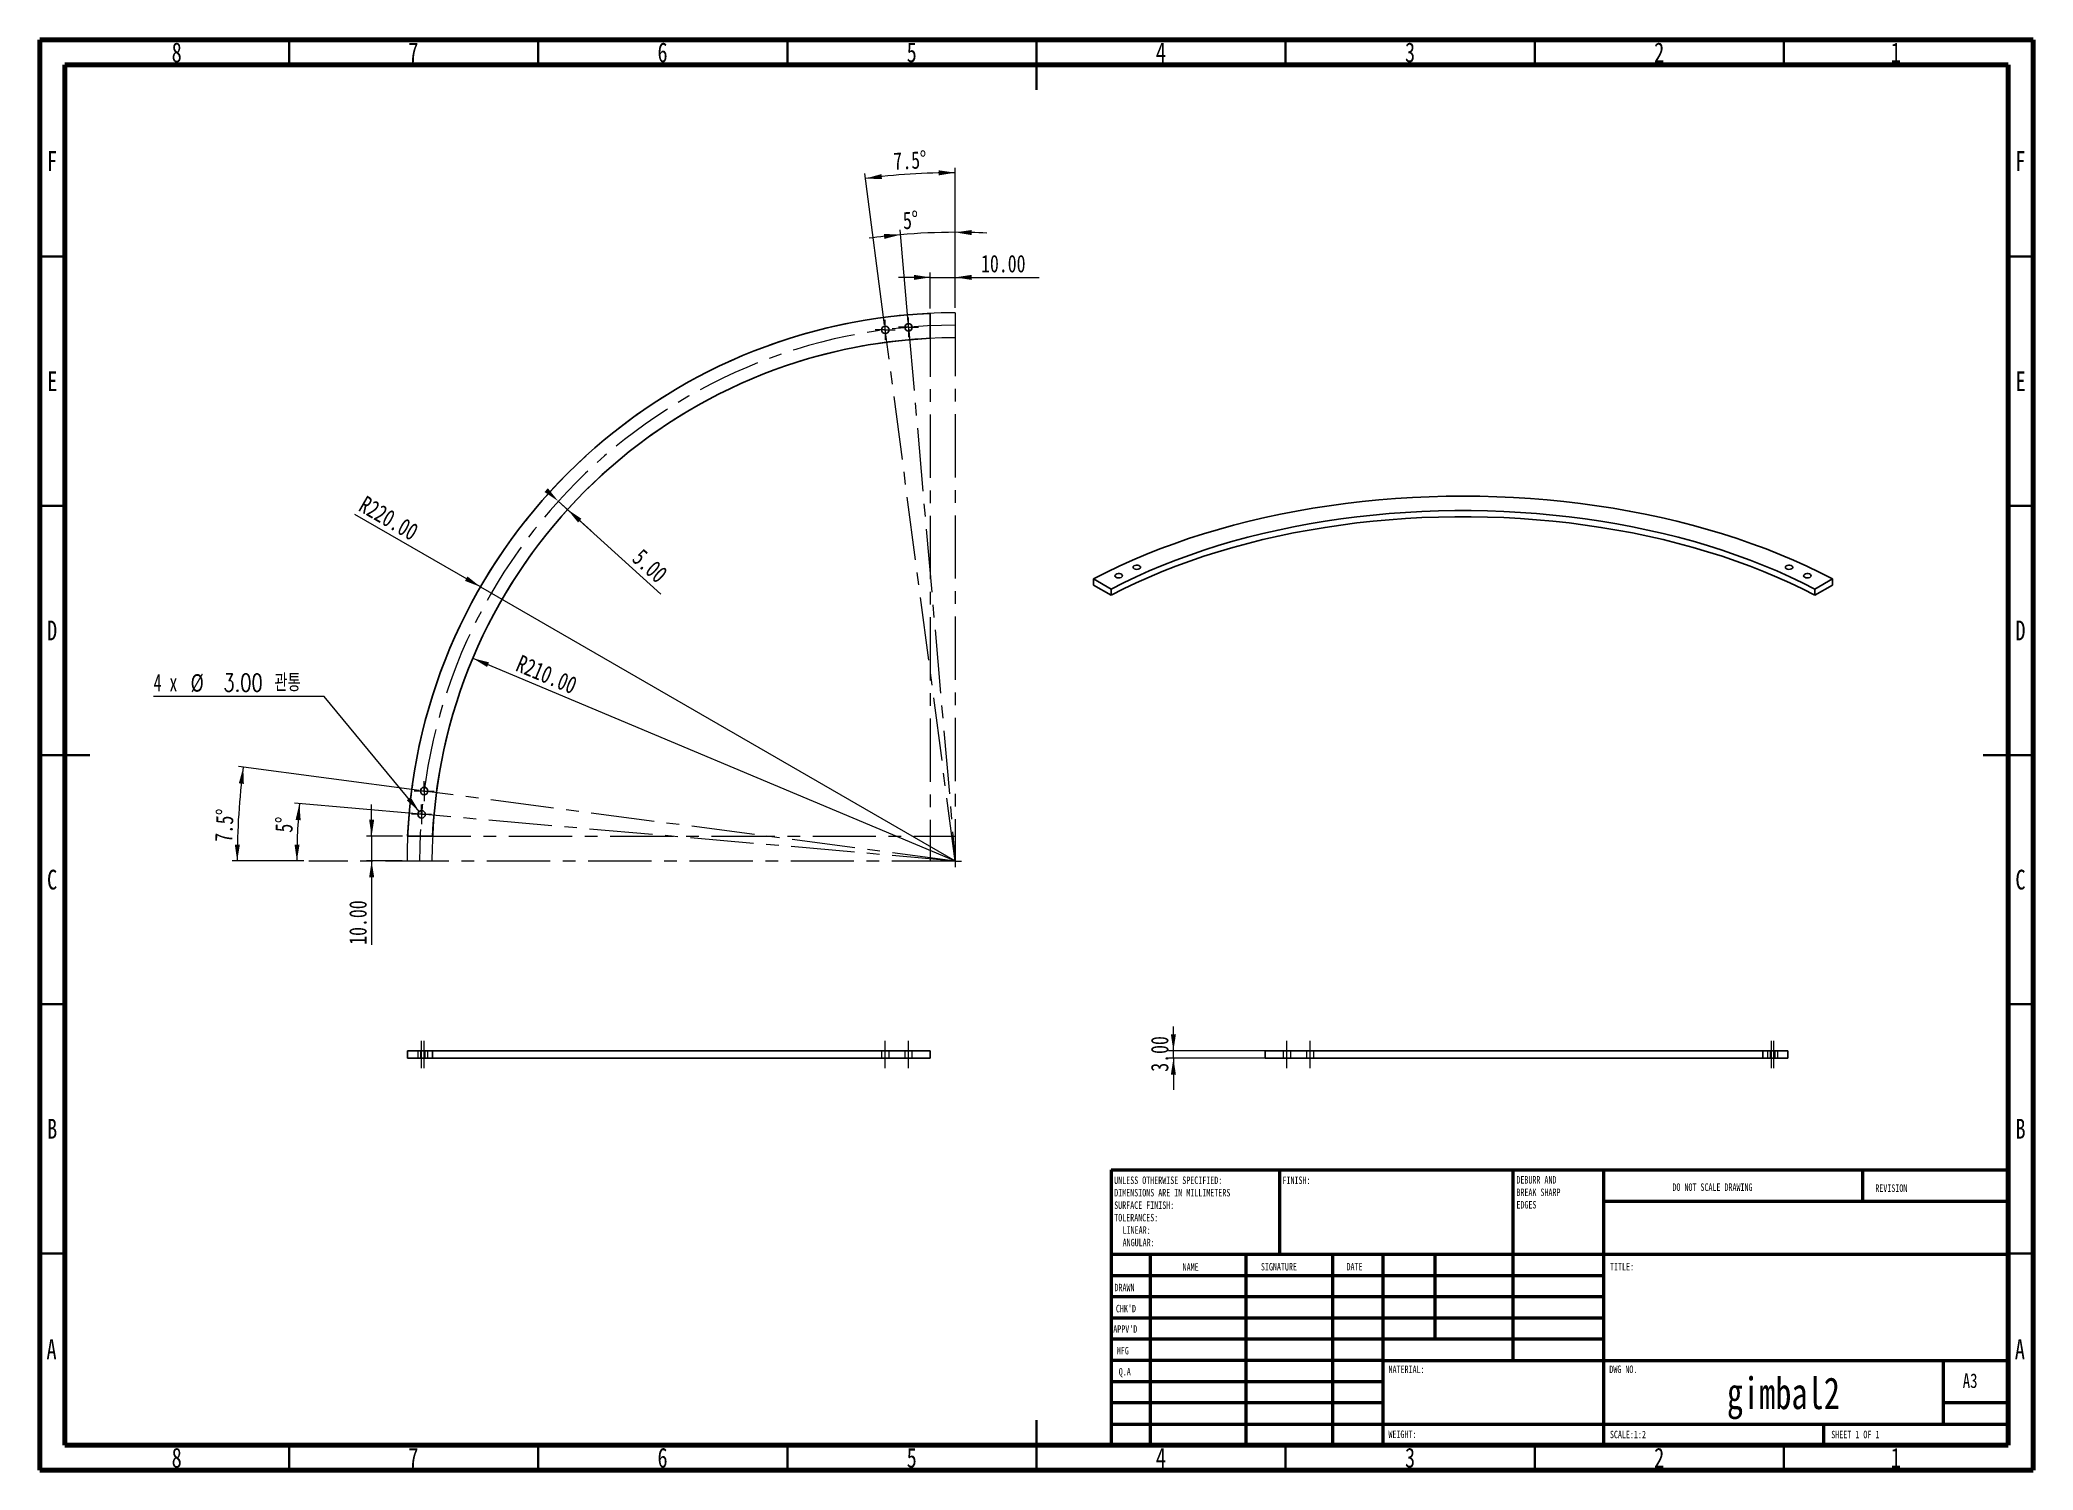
# Model space of a CAD drawing. Header units: millimetres. Extents: x 15 to 415, y 5 to 292.
import ezdxf

# ---------------------------------------------------------------- set-up
doc = ezdxf.new("R2010")
doc.units = ezdxf.units.MM
doc.linetypes.add('CENTERX2', pattern=[20.32, 12.7, -2.54, 2.54, -2.54])
doc.linetypes.add('HIDDEN', pattern=[1.905, 1.27, -0.635])
doc.styles.add('SLDTEXTSTYLE0', font='TXT', dxfattribs={"width": 0.75})
doc.styles.add('SLDTEXTSTYLE1', font='TXT', dxfattribs={"width": 0.686449})
doc.styles.add('SLDTEXTSTYLE2', font='TXT', dxfattribs={"width": 0.6875})
doc.styles.add('SLDTEXTSTYLE3', font='TXT', dxfattribs={"width": 0.666667})
doc.styles.add('SLDTEXTSTYLE4', font='TXT', dxfattribs={"width": 0.75, "bigfont": 'bigfont'})
doc.dimstyles.new('SLDDIMSTYLE0', dxfattribs={"dimtxt": 3.5, "dimasz": 3.302, "dimexe": 0, "dimexo": 0.0625, "dimgap": 0.875, "dimtad": 1, "dimlfac": 2, "dimrnd": 1e-09, "dimzin": 4, "dimdsep": 46, "dimtxsty": 'SLDTEXTSTYLE0', "dimsah": 1, "dimcen": 0.09, "dimadec": 0, "dimazin": 1, "dimtfac": 1, "dimtmove": 0, "dimatfit": 0, "dimfxl": 0, "dimfrac": 2, "dimtolj": 1, "dimtzin": 12, "dimarcsym": 0})
doc.dimstyles.new('SLDDIMSTYLE1', dxfattribs={"dimtxt": 3.5, "dimasz": 3.302, "dimexe": 0, "dimexo": 0.0625, "dimgap": 0.875, "dimtad": 1, "dimdec": 4, "dimlfac": 2, "dimzin": 12, "dimdsep": 46, "dimtxsty": 'SLDTEXTSTYLE0', "dimsah": 1, "dimcen": 0.09, "dimazin": 3, "dimtfac": 1, "dimtofl": 0, "dimtmove": 0, "dimatfit": 3, "dimfxl": 0, "dimfrac": 2, "dimtolj": 1, "dimtzin": 12, "dimarcsym": 0})
doc.dimstyles.new('SLDDIMSTYLE2', dxfattribs={"dimtxt": 3.5, "dimasz": 3.302, "dimexe": 0, "dimexo": 0.0625, "dimgap": 0.875, "dimtad": 1, "dimlfac": 2, "dimrnd": 1e-09, "dimzin": 4, "dimdsep": 46, "dimtxsty": 'SLDTEXTSTYLE0', "dimsah": 1, "dimcen": 0, "dimadec": 0, "dimazin": 1, "dimtfac": 1, "dimtofl": 0, "dimtmove": 0, "dimatfit": 3, "dimfxl": 0, "dimfrac": 2, "dimtolj": 1, "dimtzin": 12, "dimarcsym": 0})
doc.dimstyles.new('SLDDIMSTYLE3', dxfattribs={"dimtxt": 3.5, "dimasz": 3.302, "dimexe": 0, "dimexo": 0.0625, "dimgap": 0.875, "dimtad": 0, "dimtih": 1, "dimtoh": 1, "dimlfac": 2, "dimrnd": 1e-09, "dimzin": 4, "dimdsep": 46, "dimtxsty": 'SLDTEXTSTYLE0', "dimsah": 1, "dimcen": 0, "dimadec": 0, "dimazin": 1, "dimtfac": 1, "dimtofl": 0, "dimtmove": 0, "dimatfit": 3, "dimfxl": 0, "dimfrac": 2, "dimtolj": 1, "dimtzin": 12, "dimarcsym": 0})

# ---------------------------------------------------------------- blocks, each defined once
blk = doc.blocks.new('SW_NOTE_0')
at = {"color": 0, "linetype": 'Continuous', "lineweight": 0, "char_height": 1.5, "attachment_point": 1, "style": 'SLDTEXTSTYLE0'}
for s, insert in [('UNLESS OTHERWISE SPECIFIED:', (0, 1.93)), ('SURFACE FINISH:', (0, -3.07)), ('DIMENSIONS ARE IN MILLIMETERS', (0, -0.57)), ('TOLERANCES:', (0, -5.57)), ('ANGULAR:', (1.69, -10.57)), ('LINEAR:', (1.69, -8.07))]:
    blk.add_mtext(s, dxfattribs=dict(at, insert=insert))
blk = doc.blocks.new('SW_NOTE_0_1')
at = {"color": 0, "linetype": 'Continuous', "lineweight": 0, "char_height": 1.5, "attachment_point": 1, "style": 'SLDTEXTSTYLE0'}
for s, insert in [('DEBURR AND', (0, 1.93)), ('BREAK SHARP', (0, -0.57)), ('EDGES', (0, -3.07))]:
    blk.add_mtext(s, dxfattribs=dict(at, insert=insert))
blk = doc.blocks.new('_D')
at = {"color": 7, "linetype": 'Continuous', "lineweight": 0}
for p, q in [((242.47, 89.15), (242.47, 93.99)), ((307.69, 89.15), (241.47, 89.15)), ((242.47, 87.65), (242.47, 89.15)), ((307.69, 87.65), (241.47, 87.65)), ((242.47, 87.65), (242.47, 81.3))]:
    blk.add_line(p, q, dxfattribs=at)
at = {"color": 7, "linetype": 'Continuous', "lineweight": 18}
for points in [[(242.47, 89.15), (242.98, 92.45), (241.96, 92.45)], [(242.47, 87.65), (241.96, 84.34), (242.98, 84.34)]]:
    blk.add_solid(points, dxfattribs=at)
at = {"color": 7, "linetype": 'Continuous', "lineweight": 18, "insert": (237.96, 84.94), "char_height": 3.5, "attachment_point": 1, "rotation": 90, "style": 'SLDTEXTSTYLE0'}
blk.add_mtext('3.00', dxfattribs=at)
blk = doc.blocks.new('_D_1')
at = {"color": 7, "linetype": 'Continuous', "lineweight": 0}
for p, q in [((119.04, 199.43), (139.64, 180.75)), ((119.04, 199.43), (120.9, 197.75)), ((120.9, 197.75), (125.6, 193.49))]:
    blk.add_line(p, q, dxfattribs=at)
at = {"color": 7, "linetype": 'Continuous', "lineweight": 18}
for points in [[(119.04, 199.43), (116.94, 202.02), (116.26, 201.27)], [(120.9, 197.75), (123, 195.16), (123.68, 195.91)]]:
    blk.add_solid(points, dxfattribs=at)
at = {"color": 7, "linetype": 'Continuous', "lineweight": 18, "insert": (135.97, 190.18), "char_height": 3.5, "attachment_point": 1, "rotation": 317.8075, "style": 'SLDTEXTSTYLE0'}
blk.add_mtext('5.00', dxfattribs=at)
blk = doc.blocks.new('_D_2')
at = {"color": 7, "linetype": 'Continuous', "lineweight": 0}
for p, q in [((189.23, 235.32), (187.61, 253.89)), ((198.69, 238.23), (198.69, 254.38))]:
    blk.add_line(p, q, dxfattribs=at)
at = {"color": 7, "linetype": 'Continuous', "lineweight": 18}
for start, end in [(95, 97.8834), (90, 95), (87.1166, 90)]:
    blk.add_arc((198.69, 127.23), 126.15, start, end, dxfattribs=at)
for points in [[(187.7, 252.9), (184.36, 253.07), (184.46, 252.06)], [(198.69, 253.38), (201.98, 252.82), (202, 253.84)]]:
    blk.add_solid(points, dxfattribs=at)
at = {"color": 7, "linetype": 'Continuous', "lineweight": 18, "insert": (188.08, 257.48), "char_height": 3.5, "attachment_point": 1, "rotation": 3.6788, "style": 'SLDTEXTSTYLE0'}
blk.add_mtext('5°', dxfattribs=at)
blk = doc.blocks.new('_D_3')
at = {"color": 7, "linetype": 'Continuous', "lineweight": 0}
for p, q in [((184.53, 234.8), (180.53, 265.16)), ((198.69, 238.23), (198.69, 266.35))]:
    blk.add_line(p, q, dxfattribs=at)
at = {"color": 7, "linetype": 'Continuous', "lineweight": 18}
blk.add_arc((198.69, 127.23), 138.12, 90, 97.5, dxfattribs=at)
for points in [[(180.66, 264.17), (184, 264.06), (183.88, 265.07)], [(198.69, 265.35), (195.38, 265.82), (195.39, 264.81)]]:
    blk.add_solid(points, dxfattribs=at)
at = {"color": 7, "linetype": 'Continuous', "lineweight": 18, "insert": (186.17, 269.38), "char_height": 3.5, "attachment_point": 1, "rotation": 3.3594, "style": 'SLDTEXTSTYLE0'}
blk.add_mtext('7.5°', dxfattribs=at)
blk = doc.blocks.new('_D_4')
at = {"color": 7, "linetype": 'Continuous', "lineweight": 0}
for p, q in [((90.6, 136.69), (66.08, 138.83)), ((67.98, 127.23), (65.57, 127.23))]:
    blk.add_line(p, q, dxfattribs=at)
at = {"color": 7, "linetype": 'Continuous', "lineweight": 18}
blk.add_arc((198.69, 127.23), 132.12, 175, 180, dxfattribs=at)
for points in [[(67.08, 138.74), (66.32, 135.49), (67.34, 135.41)], [(66.57, 127.23), (67.12, 130.52), (66.11, 130.54)]]:
    blk.add_solid(points, dxfattribs=at)
at = {"color": 7, "linetype": 'Continuous', "lineweight": 18, "insert": (62.17, 133.07), "char_height": 3.5, "attachment_point": 1, "rotation": 86.6174, "style": 'SLDTEXTSTYLE0'}
blk.add_mtext('5°', dxfattribs=at)
blk = doc.blocks.new('_D_5')
at = {"color": 7, "linetype": 'Continuous', "lineweight": 0}
for p, q in [((91.12, 141.39), (54.83, 146.17)), ((67.98, 127.23), (53.59, 127.23))]:
    blk.add_line(p, q, dxfattribs=at)
at = {"color": 7, "linetype": 'Continuous', "lineweight": 18}
blk.add_arc((198.69, 127.23), 144.1, 172.5, 180, dxfattribs=at)
for points in [[(55.82, 146.04), (54.93, 142.82), (55.94, 142.7)], [(54.59, 127.23), (55.14, 130.53), (54.12, 130.54)]]:
    blk.add_solid(points, dxfattribs=at)
at = {"color": 7, "linetype": 'Continuous', "lineweight": 18, "insert": (50.07, 131.11), "char_height": 3.5, "attachment_point": 1, "rotation": 86.8989, "style": 'SLDTEXTSTYLE0'}
blk.add_mtext('7.5°', dxfattribs=at)
blk = doc.blocks.new('_D_6')
at = {"color": 7, "linetype": 'Continuous', "lineweight": 0}
blk.add_line((101.89, 167.91), (198.69, 127.23), dxfattribs=at)
at = {"color": 7, "linetype": 'Continuous', "lineweight": 18}
blk.add_solid([(101.89, 167.91), (104.74, 166.16), (105.13, 167.1)], dxfattribs=at)
at = {"color": 7, "linetype": 'Continuous', "lineweight": 18, "insert": (111.62, 168.71), "char_height": 3.5, "attachment_point": 1, "rotation": 337.2042, "style": 'SLDTEXTSTYLE0'}
blk.add_mtext('R210.00', dxfattribs=at)
blk = doc.blocks.new('_D_7')
at = {"color": 7, "linetype": 'Continuous', "lineweight": 0}
for q in [(78.23, 196.78), (198.69, 127.23)]:
    blk.add_line((103.43, 182.23), q, dxfattribs=at)
at = {"color": 7, "linetype": 'Continuous', "lineweight": 18}
blk.add_solid([(103.43, 182.23), (100.82, 184.32), (100.31, 183.44)], dxfattribs=at)
at = {"color": 7, "linetype": 'Continuous', "lineweight": 18, "insert": (80.48, 200.68), "char_height": 3.5, "attachment_point": 1, "rotation": 330, "style": 'SLDTEXTSTYLE0'}
blk.add_mtext('R220.00', dxfattribs=at)
blk = doc.blocks.new('_D_8')
at = {"color": 7, "linetype": 'Continuous', "lineweight": 0}
for p, q in [((193.69, 244.34), (187.34, 244.34)), ((193.69, 238.12), (193.69, 245.34)), ((193.69, 244.34), (198.69, 244.34)), ((198.69, 238.23), (198.69, 245.34)), ((198.69, 244.34), (215.51, 244.34))]:
    blk.add_line(p, q, dxfattribs=at)
at = {"color": 7, "linetype": 'Continuous', "lineweight": 18}
for points in [[(193.69, 244.34), (190.39, 244.85), (190.39, 243.83)], [(198.69, 244.34), (201.99, 243.83), (201.99, 244.85)]]:
    blk.add_solid(points, dxfattribs=at)
at = {"color": 7, "linetype": 'Continuous', "lineweight": 18, "insert": (203.87, 248.85), "char_height": 3.5, "attachment_point": 1, "style": 'SLDTEXTSTYLE0'}
blk.add_mtext('10.00', dxfattribs=at)
blk = doc.blocks.new('_D_9')
at = {"color": 7, "linetype": 'Continuous', "lineweight": 0}
for p, q in [((81.58, 132.23), (81.58, 138.58)), ((87.8, 132.23), (80.58, 132.23)), ((81.58, 132.23), (81.58, 127.23)), ((87.69, 127.23), (80.58, 127.23)), ((81.58, 127.23), (81.58, 110.41))]:
    blk.add_line(p, q, dxfattribs=at)
at = {"color": 7, "linetype": 'Continuous', "lineweight": 18}
for points in [[(81.58, 132.23), (82.09, 135.53), (81.07, 135.53)], [(81.58, 127.23), (81.07, 123.93), (82.09, 123.93)]]:
    blk.add_solid(points, dxfattribs=at)
at = {"color": 7, "linetype": 'Continuous', "lineweight": 18, "insert": (77.07, 110.41), "char_height": 3.5, "attachment_point": 1, "rotation": 90, "style": 'SLDTEXTSTYLE0'}
blk.add_mtext('10.00', dxfattribs=at)
blk = doc.blocks.new('_D_10')
at = {"color": 7, "linetype": 'Continuous', "lineweight": 0}
for p, q in [((72.07, 160.21), (37.83, 160.21)), ((91.12, 137.18), (72.07, 160.21))]:
    blk.add_line(p, q, dxfattribs=at)
at = {"color": 7, "linetype": 'Continuous', "lineweight": 18}
blk.add_solid([(91.12, 137.18), (89.41, 140.04), (88.62, 139.4)], dxfattribs=at)
at = {"color": 7, "linetype": 'Continuous', "lineweight": 18, "char_height": 3.5, "attachment_point": 1}
for s, insert, style in [('4 x', (37.83, 164.77), 'SLDTEXTSTYLE3'), ('%%c', (45.24, 164.72), 'SLDTEXTSTYLE0'), ('3.00 관통', (51.83, 164.77), 'SLDTEXTSTYLE4')]:
    blk.add_mtext(s, dxfattribs=dict(at, insert=insert, style=style))
blk = doc.blocks.new('SW_CENTERMARKSYMBOL_0')
at = {"color": 0, "linetype": 'Continuous', "lineweight": 18}
for p, q in [((-1.25, 0), (-2, 0)), ((0, 0), (-1.25, 0)), ((0, 1.25), (0, 2)), ((0, 0), (0, 1.25)), ((0, 0), (0, -1.25)), ((0, 0), (1.25, 0)), ((1.25, 0), (2, 0)), ((0, -1.25), (0, -2))]:
    blk.add_line(p, q, dxfattribs=at)
blk = doc.blocks.new('SW_CENTERMARKSYMBOL_1')
at = {"color": 0, "linetype": 'Continuous', "lineweight": 18}
for p, q in [((-1.25, 0), (-2, 0)), ((0, 0), (-1.25, 0)), ((0, 1.25), (0, 2)), ((0, 0), (0, 1.25)), ((0, 0), (0, -1.25)), ((0, 0), (1.25, 0)), ((1.25, 0), (2, 0)), ((0, -1.25), (0, -2))]:
    blk.add_line(p, q, dxfattribs=at)
blk = doc.blocks.new('SW_CENTERMARKSYMBOL_2')
at = {"color": 0, "linetype": 'Continuous', "lineweight": 18}
for p, q in [((-1.25, 0), (-2, 0)), ((0, 0), (-1.25, 0)), ((0, 1.25), (0, 2)), ((0, 0), (0, 1.25)), ((0, 0), (0, -1.25)), ((0, 0), (1.25, 0)), ((1.25, 0), (2, 0)), ((0, -1.25), (0, -2))]:
    blk.add_line(p, q, dxfattribs=at)
blk = doc.blocks.new('SW_CENTERMARKSYMBOL_3')
at = {"color": 0, "linetype": 'Continuous', "lineweight": 18}
for p, q in [((-1.25, 0), (-2, 0)), ((0, 0), (-1.25, 0)), ((0, 1.25), (0, 2)), ((0, 0), (0, 1.25)), ((0, 0), (0, -1.25)), ((0, 0), (1.25, 0)), ((1.25, 0), (2, 0)), ((0, -1.25), (0, -2))]:
    blk.add_line(p, q, dxfattribs=at)
blk = doc.blocks.new('SW_CENTERMARKSYMBOL_4')
at = {"color": 0, "linetype": 'Continuous', "lineweight": 18}
for p, q in [((-1.25, 0), (-2, 0)), ((0, 0), (-1.25, 0)), ((0, 1.25), (0, 2)), ((0, 0), (0, 1.25)), ((0, 0), (0, -1.25)), ((0, 0), (1.25, 0)), ((1.25, 0), (2, 0)), ((0, -1.25), (0, -2))]:
    blk.add_line(p, q, dxfattribs=at)
blk = doc.blocks.new('SW_CENTERMARKSYMBOL_5')
at = {"color": 0, "linetype": 'Continuous', "lineweight": 18}
for p, q in [((-1.25, 0), (-2, 0)), ((0, 0), (-1.25, 0)), ((0, 1.25), (0, 2)), ((0, 0), (0, 1.25)), ((0, 0), (0, -1.25)), ((0, 0), (1.25, 0)), ((1.25, 0), (2, 0)), ((0, -1.25), (0, -2))]:
    blk.add_line(p, q, dxfattribs=at)
blk = doc.blocks.new('SW_CENTERMARKSYMBOL_6')
at = {"color": 0, "linetype": 'Continuous', "lineweight": 18}
for p, q in [((-1.25, 0), (-2, 0)), ((0, 0), (-1.25, 0)), ((0, 1.25), (0, 2)), ((0, 0), (0, 1.25)), ((0, 0), (0, -1.25)), ((0, 0), (1.25, 0)), ((1.25, 0), (2, 0)), ((0, -1.25), (0, -2))]:
    blk.add_line(p, q, dxfattribs=at)
blk = doc.blocks.new('SW_CENTERMARKSYMBOL_7')
at = {"color": 0, "linetype": 'Continuous', "lineweight": 18}
for p, q in [((-1.25, 0), (-2, 0)), ((0, 0), (-1.25, 0)), ((0, 1.25), (0, 2)), ((0, 0), (0, 1.25)), ((0, 0), (0, -1.25)), ((0, 0), (1.25, 0)), ((1.25, 0), (2, 0)), ((0, -1.25), (0, -2))]:
    blk.add_line(p, q, dxfattribs=at)
blk = doc.blocks.new('SW_CENTERMARKSYMBOL_8')
at = {"color": 0, "linetype": 'Continuous', "lineweight": 18}
for q in [(-1.25, 0), (0, 1.25), (0, -1.25), (1.25, 0)]:
    blk.add_line((0, 0), q, dxfattribs=at)

msp = doc.modelspace()

# ---------------------------------------------------------------- linework, layer by layer
at = {"color": 7, "linetype": 'Continuous', "lineweight": 70}
for p, q in [((15, 5), (15, 292)), ((15, 292), (415, 292)), ((415, 292), (415, 5)), ((20, 10), (20, 287)), ((20, 287), (410, 287)), ((410, 287), (410, 10)), ((410, 10), (20, 10)), ((415, 5), (15, 5))]:
    msp.add_line(p, q, dxfattribs=at)
at = {"color": 7, "linetype": 'Continuous', "lineweight": 35}
for p, q in [((65, 287), (65, 292)), ((115, 287), (115, 292)), ((165, 287), (165, 292)), ((215, 292), (215, 282)), ((215, 287), (215, 292)), ((265, 287), (265, 292)), ((315, 287), (315, 292)), ((365, 287), (365, 292)), ((20, 248.5), (15, 248.5)), ((410, 248.5), (415, 248.5)), ((20, 198.5), (15, 198.5)), ((410, 198.5), (415, 198.5)), ((15, 148.5), (25, 148.5)), ((20, 148.5), (15, 148.5)), ((415, 148.5), (405, 148.5)), ((410, 148.5), (415, 148.5)), ((20, 98.5), (15, 98.5)), ((410, 98.5), (415, 98.5)), ((20, 48.5), (15, 48.5)), ((410, 48.5), (415, 48.5)), ((215, 5), (215, 15)), ((65, 10), (65, 5)), ((115, 10), (115, 5)), ((165, 10), (165, 5)), ((215, 10), (215, 5)), ((265, 10), (265, 5)), ((315, 10), (315, 5)), ((365, 10), (365, 5))]:
    msp.add_line(p, q, dxfattribs=at)
at = {"color": 7, "linetype": 'Continuous', "lineweight": 25}
for p, q in [((193.689372, 232.110359), (193.689372, 237.115779)), ((226.417223, 183.831443), (229.95659, 181.78821)), ((226.417223, 183.831443), (226.417223, 182.606632)), ((226.417223, 182.606632), (229.95659, 180.563399)), ((229.95659, 181.78821), (229.95659, 180.563399)), ((371.209492, 181.78821), (374.748858, 183.831443)), ((371.209492, 180.563399), (374.748858, 182.606632)), ((371.209492, 181.78821), (371.209492, 180.563399)), ((374.748858, 183.831443), (374.748858, 182.606632)), ((88.803067, 132.229474), (93.808487, 132.229474)), ((88.803067, 89.14616), (93.808487, 89.14616)), ((88.803067, 89.14616), (88.803067, 87.64616)), ((93.808487, 89.14616), (93.808487, 87.64616)), ((93.808487, 89.14616), (193.689372, 89.14616)), ((193.689372, 89.14616), (193.689372, 87.64616)), ((260.896193, 89.14616), (260.896193, 87.64616)), ((260.896193, 89.14616), (360.777078, 89.14616)), ((360.777078, 89.14616), (360.777078, 87.64616)), ((360.777078, 89.14616), (365.782498, 89.14616)), ((365.782498, 89.14616), (365.782498, 87.64616)), ((88.803067, 87.64616), (93.808487, 87.64616)), ((93.808487, 87.64616), (193.689372, 87.64616)), ((260.896193, 87.64616), (360.777078, 87.64616)), ((360.777078, 87.64616), (365.782498, 87.64616))]:
    msp.add_line(p, q, dxfattribs=at)
at = {"color": 7, "linetype": 'CENTERX2', "lineweight": 18}
for p, q in [((193.689372, 237.115779), (193.689372, 127.229474)), ((198.689372, 237.229474), (198.689372, 127.229474)), ((198.689372, 127.229474), (184.657806, 233.809797)), ((189.320129, 234.320404), (198.689372, 127.229474)), ((198.689372, 127.229474), (92.109049, 141.26104)), ((198.689372, 127.229474), (91.598442, 136.598717)), ((88.803067, 132.229474), (198.689372, 132.229474)), ((198.689372, 127.229474), (68.975632, 127.229474)), ((91.598442, 85.64616), (91.598442, 91.14616)), ((92.109049, 85.64616), (92.109049, 91.14616)), ((184.657806, 85.64616), (184.657806, 91.14616)), ((189.320129, 85.64616), (189.320129, 91.14616)), ((265.265436, 85.64616), (265.265436, 91.14616)), ((269.927759, 85.64616), (269.927759, 91.14616)), ((362.476516, 85.64616), (362.476516, 91.14616)), ((362.987123, 85.64616), (362.987123, 91.14616))]:
    msp.add_line(p, q, dxfattribs=at)
at = {"color": 7, "linetype": 'HIDDEN', "lineweight": 18}
for p, q in [((90.848442, 89.14616), (90.848442, 87.64616)), ((91.359049, 89.14616), (91.359049, 87.64616)), ((92.348442, 87.64616), (92.348442, 89.14616)), ((92.859049, 87.64616), (92.859049, 89.14616)), ((183.907806, 89.14616), (183.907806, 87.64616)), ((185.407806, 87.64616), (185.407806, 89.14616)), ((188.570129, 89.14616), (188.570129, 87.64616)), ((190.070129, 87.64616), (190.070129, 89.14616)), ((264.515436, 89.14616), (264.515436, 87.64616)), ((266.015436, 87.64616), (266.015436, 89.14616)), ((269.177759, 89.14616), (269.177759, 87.64616)), ((270.677759, 87.64616), (270.677759, 89.14616)), ((361.726516, 89.14616), (361.726516, 87.64616)), ((362.237123, 89.14616), (362.237123, 87.64616)), ((363.226516, 87.64616), (363.226516, 89.14616)), ((363.737123, 87.64616), (363.737123, 89.14616))]:
    msp.add_line(p, q, dxfattribs=at)
at = {"color": 7, "linetype": 'Continuous', "lineweight": 50}
for p, q in [((230, 65.25), (410, 65.25)), ((230, 65.25), (230, 10)), ((263.8, 48.25), (263.8, 65.25)), ((310.6, 65.25), (310.6, 27)), ((328.8, 65.25), (328.8, 10)), ((380.8, 58.875), (380.8, 65.25)), ((410, 58.875), (328.8, 58.875)), ((410, 48.25), (230, 48.25)), ((237.8, 48.25), (237.8, 10)), ((256.990952, 48.25), (256.990952, 10)), ((274.398926, 48.25), (274.398926, 10)), ((284.6, 10), (284.6, 48.25)), ((295, 31.25), (295, 48.25)), ((328.8, 44), (230, 44)), ((328.8, 39.75), (230, 39.75)), ((328.8, 35.5), (230, 35.5)), ((328.8, 31.25), (230, 31.25)), ((284.6, 27), (230, 27)), ((284.6, 27), (410, 27)), ((397, 14.25), (397, 27)), ((284.6, 22.749928), (230, 22.749928)), ((284.6, 18.5), (230, 18.5)), ((410, 18.5), (397, 18.5)), ((230, 14.25), (410, 14.25)), ((373, 10), (373, 14.25))]:
    msp.add_line(p, q, dxfattribs=at)
at = {"color": 7, "linetype": 'Continuous', "lineweight": 25, "flags": 128}
for points in [[(374.748858, 183.831443), (372.20945, 185.128949), (369.601965, 186.380649), (366.928883, 187.585353), (364.192744, 188.741917), (361.396147, 189.849242), (358.541752, 190.906274), (355.63227, 191.91201), (352.670469, 192.865493), (349.659161, 193.765817), (346.60121, 194.612127), (343.499521, 195.403618), (340.357044, 196.139538), (337.176763, 196.819187), (333.961703, 197.44192), (330.714919, 198.007144), (327.439496, 198.514322), (324.138548, 198.962973), (320.815212, 199.35267), (317.472646, 199.683042), (314.114029, 199.953776), (310.74255, 200.164614), (307.361416, 200.315356), (303.97384, 200.405859), (300.583041, 200.436036), (297.192241, 200.405859), (293.804665, 200.315356), (290.423531, 200.164614), (287.052053, 199.953776), (283.693435, 199.683042), (280.350869, 199.35267), (277.027533, 198.962973), (273.726585, 198.514322), (270.451163, 198.007144), (267.204378, 197.44192), (263.989318, 196.819187), (260.809038, 196.139538), (257.66656, 195.403618), (254.564872, 194.612127), (251.50692, 193.765817), (248.495613, 192.865493), (245.533811, 191.91201), (242.62433, 190.906274), (239.769934, 189.849242), (236.973338, 188.741917), (234.237198, 187.585353), (231.564116, 186.380649), (228.956631, 185.128949), (226.417223, 183.831443)], [(229.95659, 181.78821), (232.430233, 183.045891), (234.971042, 184.258129), (237.576512, 185.423728), (240.244075, 186.541541), (242.971103, 187.610466), (245.754908, 188.629449), (248.592747, 189.597486), (251.481822, 190.513624), (254.419287, 191.376958), (257.402247, 192.186639), (260.427761, 192.941869), (263.492849, 193.641902), (266.59449, 194.28605), (269.729627, 194.873678), (272.89517, 195.404206), (276.087999, 195.877111), (279.304969, 196.291928), (282.542908, 196.648247), (285.798626, 196.945718), (289.068915, 197.184047), (292.35055, 197.363), (295.640299, 197.4824), (298.934919, 197.54213), (302.231163, 197.54213), (305.525782, 197.4824), (308.815531, 197.363), (312.097167, 197.184047), (315.367455, 196.945718), (318.623173, 196.648247), (321.861112, 196.291928), (325.078082, 195.877111), (328.270912, 195.404206), (331.436455, 194.873678), (334.571591, 194.28605), (337.673232, 193.641902), (340.73832, 192.941869), (343.763835, 192.186639), (346.746794, 191.376958), (349.684259, 190.513624), (352.573335, 189.597486), (355.411173, 188.629449), (358.194978, 187.610466), (360.922006, 186.541541), (363.589569, 185.423728), (366.195039, 184.258129), (368.735848, 183.045891), (371.209492, 181.78821)], [(229.95659, 180.563399), (232.430233, 181.82108), (234.971042, 183.033317), (237.576512, 184.198917), (240.244075, 185.31673), (242.971103, 186.385655), (245.754908, 187.404638), (248.592747, 188.372675), (251.481822, 189.288813), (254.419287, 190.152147), (257.402247, 190.961828), (260.427761, 191.717058), (263.492849, 192.417091), (266.59449, 193.061239), (269.729627, 193.648867), (272.89517, 194.179394), (276.087999, 194.6523), (279.304969, 195.067116), (282.542908, 195.423436), (285.798626, 195.720907), (289.068915, 195.959236), (292.35055, 196.138189), (295.640299, 196.257589), (298.934919, 196.317318), (302.231163, 196.317318), (305.525782, 196.257589), (308.815531, 196.138189), (312.097167, 195.959236), (315.367455, 195.720907), (318.623173, 195.423436), (321.861112, 195.067116), (325.078082, 194.6523), (328.270912, 194.179394), (331.436455, 193.648867), (334.571591, 193.061239), (337.673232, 192.417091), (340.73832, 191.717058), (343.763835, 190.961828), (346.746794, 190.152147), (349.684259, 189.288813), (352.573335, 188.372675), (355.411173, 187.404638), (358.194978, 186.385655), (360.922006, 185.31673), (363.589569, 184.198917), (366.195039, 183.033317), (368.735848, 181.82108), (371.209492, 180.563399)], [(230.953042, 184.167749), (231.180432, 184.077828), (231.448735, 184.041398), (231.721716, 184.063381), (231.962508, 184.140807), (232.138589, 184.263219), (232.22618, 184.414085), (232.213451, 184.57303), (232.102121, 184.718587), (231.907225, 184.831098), (231.655085, 184.895367), (231.379755, 184.902716), (231.118419, 184.852151), (230.906372, 184.750501), (230.772252, 184.611495), (230.734173, 184.453906), (230.797277, 184.299018), (230.953042, 184.167749)], [(234.610857, 185.862496), (234.838246, 185.772575), (235.106549, 185.736146), (235.379531, 185.758128), (235.620322, 185.835554), (235.796404, 185.957966), (235.883995, 186.108832), (235.871266, 186.267777), (235.759935, 186.413334), (235.565039, 186.525845), (235.3129, 186.590115), (235.03757, 186.597463), (234.776234, 186.546898), (234.564187, 186.445248), (234.430067, 186.306242), (234.391987, 186.148654), (234.455092, 185.993765), (234.610857, 185.862496)], [(365.494564, 185.862496), (365.721953, 185.772575), (365.990257, 185.736146), (366.263238, 185.758128), (366.504029, 185.835554), (366.680111, 185.957966), (366.767702, 186.108832), (366.754973, 186.267777), (366.643642, 186.413334), (366.448747, 186.525845), (366.196607, 186.590115), (365.921277, 186.597463), (365.659941, 186.546898), (365.447894, 186.445248), (365.313774, 186.306242), (365.275695, 186.148654), (365.338799, 185.993765), (365.494564, 185.862496)], [(369.152379, 184.167749), (369.379768, 184.077828), (369.648071, 184.041398), (369.921052, 184.063381), (370.161844, 184.140807), (370.337925, 184.263219), (370.425516, 184.414085), (370.412787, 184.57303), (370.301457, 184.718587), (370.106561, 184.831098), (369.854422, 184.895367), (369.579091, 184.902716), (369.317755, 184.852151), (369.105708, 184.750501), (368.971588, 184.611495), (368.933509, 184.453906), (368.996613, 184.299018), (369.152379, 184.167749)]]:
    msp.add_lwpolyline(points, dxfattribs=at)
at = {"color": 7, "linetype": 'Continuous', "lineweight": 25}
for centre in [(184.657806, 233.809797), (189.320129, 234.320404), (92.109049, 141.26104), (91.598442, 136.598717)]:
    msp.add_circle(centre, 0.75, dxfattribs=at)
at = {"color": 7, "linetype": 'CENTERX2', "lineweight": 18}
for radius in [110, 107.5]:
    msp.add_arc((198.689372, 127.229474), radius, 90, 180, dxfattribs=at)
at = {"color": 7, "linetype": 'Continuous', "lineweight": 25}
for radius, start, end in [(110, 92.60525127, 177.39474873), (105, 92.72940264, 177.27059736)]:
    msp.add_arc((198.689372, 127.229474), radius, start, end, dxfattribs=at)
at = {"color": 7, "linetype": 'Continuous', "lineweight": 18}
msp.add_arc((198.689372, 127.229474), 105, 90, 180, dxfattribs=at)

# ---------------------------------------------------------------- block references
at = {"color": 7, "linetype": 'Continuous', "lineweight": 0}
for name, p in [('SW_CENTERMARKSYMBOL_0', (189.320129, 234.320404)), ('SW_CENTERMARKSYMBOL_4', (189.320129, 234.320404)), ('SW_CENTERMARKSYMBOL_1', (184.657806, 233.809797)), ('SW_CENTERMARKSYMBOL_5', (184.657806, 233.809797)), ('SW_CENTERMARKSYMBOL_2', (92.109049, 141.26104)), ('SW_CENTERMARKSYMBOL_6', (92.109049, 141.26104)), ('SW_CENTERMARKSYMBOL_3', (91.598442, 136.598717)), ('SW_CENTERMARKSYMBOL_7', (91.598442, 136.598717)), ('SW_CENTERMARKSYMBOL_8', (198.689372, 127.229474)), ('SW_NOTE_0_1', (311.309216, 62.06949)), ('SW_NOTE_0', (230.593669, 61.98737))]:
    msp.add_blockref(name, p, dxfattribs=at)

# ---------------------------------------------------------------- texts
for s, insert, char_height, attachment_point, style in [('8', (42.460037, 291.478527), 3.96875, 2, 'SLDTEXTSTYLE0'), ('7', (89.960037, 291.478527), 3.96875, 2, 'SLDTEXTSTYLE0'), ('6', (139.960037, 291.478527), 3.96875, 2, 'SLDTEXTSTYLE0'), ('5', (189.960037, 291.478527), 3.96875, 2, 'SLDTEXTSTYLE0'), ('4', (239.960037, 291.478527), 3.96875, 2, 'SLDTEXTSTYLE0'), ('3', (289.960037, 291.478527), 3.96875, 2, 'SLDTEXTSTYLE0'), ('2', (339.960037, 291.478527), 3.96875, 2, 'SLDTEXTSTYLE0'), ('1', (387.460037, 291.478527), 3.96875, 2, 'SLDTEXTSTYLE0'), ('F', (17.45774, 269.670115), 3.96875, 2, 'SLDTEXTSTYLE0'), ('F', (412.45774, 269.670115), 3.96875, 2, 'SLDTEXTSTYLE0'), ('E', (17.507809, 225.478527), 3.96875, 2, 'SLDTEXTSTYLE0'), ('E', (412.507809, 225.478527), 3.96875, 2, 'SLDTEXTSTYLE0'), ('D', (17.452687, 175.478527), 3.96875, 2, 'SLDTEXTSTYLE0'), ('D', (412.452687, 175.478527), 3.96875, 2, 'SLDTEXTSTYLE0'), ('C', (17.458659, 125.478527), 3.96875, 2, 'SLDTEXTSTYLE0'), ('C', (412.458659, 125.478527), 3.96875, 2, 'SLDTEXTSTYLE0'), ('B', (17.470602, 75.478527), 3.96875, 2, 'SLDTEXTSTYLE0'), ('B', (412.470602, 75.478527), 3.96875, 2, 'SLDTEXTSTYLE0'), ('FINISH:', (264.371292, 63.919272), 1.5, 1, 'SLDTEXTSTYLE0'), ('DO NOT SCALE DRAWING', (342.614641, 62.532994), 1.5, 1, 'SLDTEXTSTYLE0'), ('REVISION', (383.327582, 62.334909), 1.5, 1, 'SLDTEXTSTYLE0'), ('NAME', (244.322239, 46.501483), 1.5, 1, 'SLDTEXTSTYLE0'), ('SIGNATURE', (260.033588, 46.561756), 1.5, 1, 'SLDTEXTSTYLE0'), ('DATE', (277.214702, 46.576179), 1.5, 1, 'SLDTEXTSTYLE0'), ('TITLE:', (330.090161, 46.576179), 1.5, 1, 'SLDTEXTSTYLE0'), ('DRAWN', (230.643363, 42.384781), 1.5, 1, 'SLDTEXTSTYLE1'), ("CHK'D", (230.939222, 38.161853), 1.5, 1, 'SLDTEXTSTYLE0'), ("APPV'D", (230.401722, 34.065867), 1.5, 1, 'SLDTEXTSTYLE0'), ('A', (17.339688, 31.228527), 3.96875, 2, 'SLDTEXTSTYLE0'), ('MFG', (231.124011, 29.715784), 1.5, 1, 'SLDTEXTSTYLE0'), ('A', (412.339688, 31.228527), 3.96875, 2, 'SLDTEXTSTYLE0'), ('Q.A', (231.509037, 25.504662), 1.5, 1, 'SLDTEXTSTYLE0'), ('MATERIAL:', (285.645862, 25.986056), 1.5, 1, 'SLDTEXTSTYLE0'), ('DWG NO.', (329.953002, 25.986056), 1.5, 1, 'SLDTEXTSTYLE0'), ('A3', (400.871156, 24.406389), 2.9104167, 1, 'SLDTEXTSTYLE0'), ('gimbal2', (364.880779, 23.606911), 6.35, 2, 'SLDTEXTSTYLE0'), ('WEIGHT:', (285.617811, 12.949312), 1.4986, 1, 'SLDTEXTSTYLE0'), ('SCALE:1:2', (330.073966, 12.900087), 1.5, 1, 'SLDTEXTSTYLE0'), ('SHEET 1 OF 1', (374.478294, 12.900087), 1.5, 1, 'SLDTEXTSTYLE2'), ('8', (42.460037, 9.478527), 3.96875, 2, 'SLDTEXTSTYLE0'), ('7', (89.960037, 9.478527), 3.96875, 2, 'SLDTEXTSTYLE0'), ('6', (139.960037, 9.478527), 3.96875, 2, 'SLDTEXTSTYLE0'), ('5', (189.960037, 9.478527), 3.96875, 2, 'SLDTEXTSTYLE0'), ('4', (239.960037, 9.478527), 3.96875, 2, 'SLDTEXTSTYLE0'), ('3', (289.960037, 9.478527), 3.96875, 2, 'SLDTEXTSTYLE0'), ('2', (339.960037, 9.478527), 3.96875, 2, 'SLDTEXTSTYLE0'), ('1', (387.460037, 9.478527), 3.96875, 2, 'SLDTEXTSTYLE0')]:
    msp.add_mtext(s, dxfattribs=dict(at, insert=insert, char_height=char_height, attachment_point=attachment_point, style=style))

# ---------------------------------------------------------------- dimensions: what is measured, and where the dimension line sits
at = {"color": 7, "linetype": 'Continuous', "lineweight": 18}
for base, line1, line2, picture, middle in [((189.655652, 265.057403), ((198.689372, 237.229474), (198.689372, 127.229474)), ((198.689372, 127.229474), (184.657806, 233.809797)), '_D_3', (190.595366, 265.115779)), ((193.18695, 253.255654), ((198.689372, 237.229474), (198.689372, 127.229474)), ((189.320129, 234.320404), (198.689372, 127.229474)), '_D_2', (190.595366, 253.115779)), ((54.900579, 136.65389), ((92.109049, 141.26104), (198.689372, 127.229474)), ((68.975632, 127.229474), (198.689372, 127.229474)), '_D_5', (54.803067, 135.02484)), ((66.698634, 132.992314), ((91.598442, 136.598717), (198.689372, 127.229474)), ((68.975632, 127.229474), (198.689372, 127.229474)), '_D_4', (66.803067, 135.02484))]:
    dim = msp.add_angular_dim_2l(base=base, line1=line1, line2=line2, dimstyle='SLDDIMSTYLE1', dxfattribs=at)
    dim.commit()
    dim.dimension.update_dxf_attribs({"geometry": picture, "text_midpoint": middle, "dimtype": 162})
dim = msp.add_linear_dim(base=(198.689372, 247.115779), p1=(193.689372, 237.115779), p2=(198.689372, 237.229474), dimstyle='SLDDIMSTYLE0', dxfattribs=at)
dim.commit()
dim.dimension.update_dxf_attribs({"geometry": '_D_8', "text_midpoint": (209.689372, 247.115779), "dimtype": 160})
for mpoint, picture, middle in [((103.426577, 182.229474), '_D_7', (85.589375, 192.527803)), ((101.890732, 167.911453), '_D_6', (117.69874, 161.267768))]:
    dim = msp.add_radius_dim(center=(198.689372, 127.229474), mpoint=mpoint, dimstyle='SLDDIMSTYLE2', dxfattribs=at)
    dim.commit()
    dim.dimension.update_dxf_attribs({"geometry": picture, "text_midpoint": middle, "dimtype": 164})
for base, p1, p2, angle, picture, middle in [((120.895646, 197.749941), (119.043415, 199.429), (120.895646, 197.749941), 317.80750903, '_D_1', (136.290958, 183.794001)), ((78.803067, 127.229474), (88.803067, 132.229474), (88.689372, 127.229474), 90, '_D_9', (78.803067, 116.229474)), ((239.689372, 89.14616), (308.689372, 87.64616), (308.689372, 89.14616), 90, '_D', (239.689372, 89.461538))]:
    dim = msp.add_linear_dim(base=base, p1=p1, p2=p2, angle=angle, dimstyle='SLDDIMSTYLE0', dxfattribs=at)
    dim.commit()
    dim.dimension.update_dxf_attribs({"geometry": picture, "text_midpoint": middle, "dimtype": 160})
dim = msp.add_diameter_dim_2p(p1=(92.076485, 136.020811), p2=(91.120399, 137.176622), text='4 x <> 관통\\P', dimstyle='SLDDIMSTYLE3', dxfattribs=at)
dim.commit()
dim.dimension.update_dxf_attribs({"geometry": '_D_10', "text_midpoint": (54.155005, 163.013681), "dimtype": 163})

doc.saveas('drawing.dxf')
